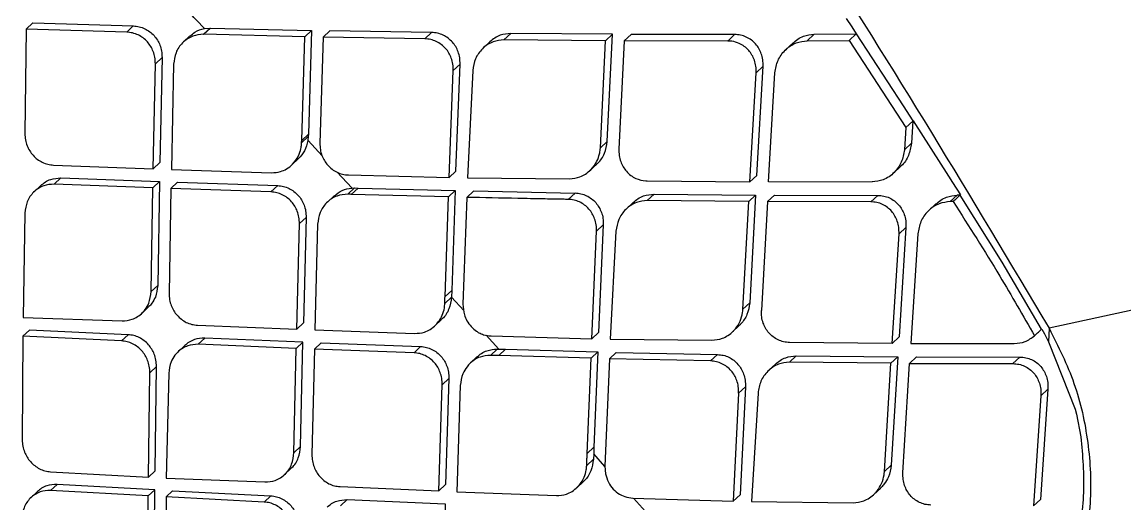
# Model space of a CAD drawing. Extents: x 0 to 84, y -21 to 126.
# Drawn here: x 72.653 to 74.482, y 63.693 to 64.492 of the extents above; entities that cross this region are included whole.
import ezdxf

# ---------------------------------------------------------------- set-up
doc = ezdxf.new("R2010")
doc.units = 0
doc.header["$MEASUREMENT"] = 0
doc.layers.add('1', color=4, linetype='Continuous')

# ---------------------------------------------------------------- blocks, each defined once
blk = doc.blocks.new('PRODIGY')
at = {"layer": '1', "color": 3, "linetype": 'Continuous', "lineweight": 25}
for p, q in [((72.66, 64.4802), (72.671, 64.4905)), ((72.671, 64.4905), (72.8375, 64.4856)), ((72.8264, 64.4752), (72.8374, 64.4856)), ((74.0197, 64.4978), (74.0288, 64.484)), ((72.66, 64.4802), (72.6576, 64.3071)), ((72.8264, 64.4752), (72.66, 64.4802)), ((72.9314, 64.469), (72.9203, 64.4587)), ((72.9536, 64.4717), (72.9646, 64.4821)), ((72.9652, 64.4821), (72.9542, 64.4717)), ((73.1217, 64.4677), (72.9542, 64.4717)), ((72.9552, 64.4813), (72.9646, 64.4821)), ((72.9652, 64.4821), (73.1328, 64.4782)), ((73.1166, 64.2958), (73.1217, 64.4677)), ((73.1217, 64.4677), (73.1328, 64.4782)), ((73.1328, 64.4782), (73.1277, 64.3062)), ((73.1522, 64.4671), (73.1468, 64.2911)), ((73.1522, 64.4671), (73.1633, 64.4776)), ((73.3208, 64.4641), (73.1522, 64.4671)), ((73.332, 64.4747), (73.1633, 64.4776)), ((73.3208, 64.4641), (73.332, 64.4747)), ((73.452, 64.4624), (73.4633, 64.473)), ((73.632, 64.4717), (73.4633, 64.473)), ((73.6206, 64.461), (73.632, 64.4717)), ((73.6232, 64.2942), (73.632, 64.4717)), ((73.6516, 64.4608), (73.663, 64.4715)), ((73.8345, 64.4713), (73.663, 64.4715)), ((73.8231, 64.4605), (73.8345, 64.4713)), ((73.955, 64.461), (73.9665, 64.4719)), ((73.9665, 64.4719), (74.0363, 64.4724)), ((74.0244, 64.4615), (74.036, 64.4724)), ((74.0288, 64.484), (74.0363, 64.4725)), ((74.0361, 64.4723), (74.114, 64.353)), ((73.4286, 64.4592), (73.4174, 64.4486)), ((73.6206, 64.461), (73.452, 64.4624)), ((73.6119, 64.2836), (73.6206, 64.461)), ((73.6516, 64.4608), (73.6426, 64.2815)), ((73.8231, 64.4605), (73.6516, 64.4608)), ((73.931, 64.4572), (73.9195, 64.4463)), ((73.955, 64.461), (74.0244, 64.4615)), ((74.0244, 64.4615), (74.1186, 64.317)), ((72.885, 64.4333), (72.874, 64.4229)), ((72.885, 64.4333), (72.8815, 64.2591)), ((72.8705, 64.2488), (72.874, 64.4229)), ((72.9043, 64.4221), (72.9005, 64.2477)), ((73.3612, 64.2343), (73.368, 64.4116)), ((73.368, 64.4116), (73.3792, 64.4221)), ((73.3724, 64.2448), (73.3793, 64.4221)), ((73.4004, 64.4116), (73.3917, 64.2336)), ((73.8702, 64.4078), (73.8817, 64.4186)), ((73.8712, 64.2379), (73.8817, 64.4186)), ((73.8598, 64.2272), (73.8702, 64.4078)), ((73.8908, 64.227), (73.9014, 64.4079)), ((74.114, 64.353), (74.1301, 64.3282)), ((74.1186, 64.317), (74.1302, 64.3279)), ((74.1302, 64.3283), (74.1277, 64.291)), ((74.1304, 64.3283), (74.189, 64.2367)), ((73.1165, 64.292), (73.1276, 64.3024)), ((73.1166, 64.2958), (73.1277, 64.3062)), ((73.1276, 64.3024), (73.127, 64.2958)), ((73.1277, 64.3062), (73.1276, 64.3024)), ((74.1186, 64.317), (74.1161, 64.2802)), ((73.1504, 64.2704), (73.1271, 64.2957)), ((73.6119, 64.2836), (73.6232, 64.2942)), ((74.1161, 64.2802), (74.1277, 64.291)), ((73.1003, 64.2553), (73.1113, 64.2657)), ((72.7052, 64.2548), (72.8705, 64.2488)), ((72.8705, 64.2488), (72.8815, 64.2591)), ((72.9006, 64.2477), (73.0665, 64.2423)), ((73.5947, 64.2459), (73.606, 64.2565)), ((74.0979, 64.2415), (74.1094, 64.2524)), ((72.7063, 64.2233), (72.7173, 64.2336)), ((72.7173, 64.2336), (72.8809, 64.2275)), ((73.1995, 64.217), (73.1757, 64.2429)), ((73.194, 64.2385), (73.3612, 64.2343)), ((73.3612, 64.2343), (73.3724, 64.2448)), ((73.3917, 64.2336), (73.5606, 64.2321)), ((73.6896, 64.2286), (73.8598, 64.2272)), ((73.8598, 64.2272), (73.8712, 64.2379)), ((74.189, 64.2367), (74.1956, 64.2263)), ((72.6841, 64.2211), (72.6731, 64.2108)), ((72.8699, 64.2172), (72.7063, 64.2233)), ((72.8669, 64.0451), (72.8699, 64.2172)), ((72.8699, 64.2172), (72.8809, 64.2275)), ((72.8809, 64.2275), (72.8778, 64.0554)), ((72.8999, 64.2161), (72.8967, 64.0422)), ((72.9109, 64.2264), (72.8999, 64.2161)), ((73.0657, 64.2105), (72.8999, 64.2161)), ((72.9109, 64.2264), (73.0768, 64.2209)), ((73.0657, 64.2105), (73.0768, 64.2209)), ((73.193, 64.2066), (73.2041, 64.217)), ((73.1989, 64.2064), (73.21, 64.2168)), ((73.1996, 64.2169), (73.2041, 64.217)), ((73.2041, 64.217), (73.21, 64.2168)), ((73.21, 64.2168), (73.3712, 64.2127)), ((73.36, 64.2021), (73.3712, 64.2126)), ((73.3712, 64.2127), (73.3654, 64.0472)), ((73.3905, 64.2014), (73.4016, 64.2119)), ((73.4017, 64.212), (73.5699, 64.2086)), ((74.0624, 64.2268), (73.8908, 64.227)), ((74.1956, 64.2263), (74.2089, 64.2054)), ((73.1703, 64.204), (73.1592, 64.1936)), ((73.36, 64.2021), (73.1989, 64.2064)), ((73.3543, 64.0368), (73.36, 64.2021)), ((73.3905, 64.2014), (73.3841, 64.0246)), ((73.5586, 64.198), (73.5699, 64.2086)), ((73.6663, 64.1929), (73.655, 64.1823)), ((73.6896, 64.1961), (73.7009, 64.2067)), ((73.858, 64.1944), (73.6896, 64.1961)), ((73.7009, 64.2067), (73.8694, 64.2052)), ((73.8483, 64.0161), (73.858, 64.1944)), ((73.858, 64.1944), (73.8694, 64.2052)), ((73.8694, 64.2052), (73.8596, 64.0268)), ((73.889, 64.1943), (73.879, 64.014)), ((73.889, 64.1943), (73.9004, 64.205)), ((74.0603, 64.1939), (73.889, 64.1943)), ((73.9004, 64.205), (74.0718, 64.2047)), ((74.0603, 64.1939), (74.0718, 64.2047)), ((74.2038, 64.2052), (74.1922, 64.1943)), ((74.2088, 64.2053), (74.2038, 64.2052)), ((74.2782, 64.0942), (74.2085, 64.2052)), ((72.6577, 64.1753), (72.6545, 64.0025)), ((74.1681, 64.1905), (74.1566, 64.1796)), ((73.1085, 63.9828), (73.1129, 64.1578)), ((73.1129, 64.1578), (73.1239, 64.1682)), ((73.1239, 64.1682), (73.1195, 63.9932)), ((73.143, 64.1568), (73.1384, 63.9817)), ((73.6055, 64.1451), (73.6168, 64.1557)), ((73.6168, 64.1557), (73.6089, 63.9775)), ((73.5977, 63.967), (73.6055, 64.1451)), ((73.6378, 64.1451), (73.6281, 63.9662)), ((74.0957, 63.9593), (74.1071, 64.1409)), ((74.1186, 64.1517), (74.1071, 63.9701)), ((74.1186, 64.1517), (74.1071, 64.1409)), ((74.1383, 64.1409), (74.1267, 63.9591)), ((74.3436, 63.9829), (74.2782, 64.0942)), ((72.8669, 64.0451), (72.8778, 64.0554)), ((73.3543, 64.0368), (73.3654, 64.0472)), ((73.3654, 64.0472), (73.3651, 64.0362)), ((73.3651, 64.036), (73.3539, 64.0255)), ((73.3855, 64.0137), (73.3652, 64.036)), ((72.8513, 64.009), (72.8623, 64.0193)), ((73.8483, 64.0161), (73.8596, 64.0268)), ((72.6545, 64.0025), (72.8187, 63.9966)), ((73.1085, 63.9828), (73.1195, 63.9932)), ((73.3376, 63.9887), (73.3487, 63.9991)), ((72.6651, 63.9815), (72.6543, 63.9713)), ((72.8287, 63.9738), (72.6651, 63.9815)), ((72.8178, 63.9635), (72.8287, 63.9738)), ((72.9438, 63.9895), (73.1085, 63.9828)), ((73.1384, 63.9816), (73.3039, 63.9757)), ((73.4436, 63.9499), (73.4225, 63.973)), ((73.5977, 63.967), (73.6089, 63.9775)), ((73.8309, 63.9783), (73.8422, 63.9889)), ((74.3439, 63.9831), (74.3482, 63.9751)), ((74.3482, 63.9751), (74.3549, 63.962)), ((74.3562, 63.9845), (74.3549, 63.962)), ((72.6543, 63.9713), (72.6532, 63.7994)), ((72.8178, 63.9635), (72.6543, 63.9713)), ((72.9226, 63.9557), (72.9117, 63.9454)), ((72.9448, 63.9578), (72.9558, 63.9681)), ((73.1077, 63.9511), (72.9448, 63.9578)), ((73.1187, 63.9614), (72.9558, 63.9681)), ((73.1187, 63.9614), (73.1077, 63.9511)), ((73.1148, 63.7885), (73.1187, 63.9614)), ((73.1376, 63.9499), (73.1487, 63.9602)), ((73.1487, 63.9602), (73.3139, 63.9542)), ((73.4309, 63.9716), (73.5977, 63.967)), ((73.6281, 63.9662), (73.7968, 63.9645)), ((74.0957, 63.9593), (73.9256, 63.9608)), ((74.1071, 63.97), (74.0957, 63.9593)), ((74.1267, 63.9591), (74.2983, 63.959)), ((74.3549, 63.962), (74.3991, 63.8505)), ((73.1038, 63.7782), (73.1077, 63.9511)), ((73.1376, 63.9499), (73.1335, 63.7751)), ((73.3029, 63.9437), (73.1376, 63.9499)), ((73.3029, 63.9437), (73.3139, 63.9542)), ((73.4071, 63.9369), (73.396, 63.9265)), ((73.4298, 63.9395), (73.4409, 63.95)), ((73.4433, 63.9391), (73.4298, 63.9395)), ((73.4409, 63.95), (73.4436, 63.9499)), ((73.4433, 63.9391), (73.4544, 63.9495)), ((73.5964, 63.9347), (73.4433, 63.9391)), ((73.4436, 63.9499), (73.4544, 63.9495)), ((73.4544, 63.9495), (73.6076, 63.9452)), ((73.5964, 63.9347), (73.6076, 63.9452)), ((73.6076, 63.9452), (73.6012, 63.7875)), ((73.6268, 63.9339), (73.638, 63.9444)), ((73.638, 63.9444), (73.8059, 63.9408)), ((73.8059, 63.9408), (73.7946, 63.9302)), ((73.9254, 63.9281), (73.9368, 63.9388)), ((73.9368, 63.9388), (74.1051, 63.9371)), ((74.0937, 63.9263), (74.1051, 63.9371)), ((74.1051, 63.9371), (74.0943, 63.7577)), ((74.1246, 63.9261), (74.1361, 63.9369)), ((74.1361, 63.9369), (74.3076, 63.9367)), ((74.296, 63.9258), (74.3076, 63.9367)), ((72.8648, 63.9108), (72.8757, 63.921)), ((72.8735, 63.748), (72.8758, 63.921)), ((73.5901, 63.777), (73.5964, 63.9347)), ((73.6268, 63.9339), (73.6194, 63.7561)), ((73.7946, 63.9302), (73.6268, 63.9339)), ((73.9021, 63.9249), (73.8907, 63.9142)), ((74.0937, 63.9263), (73.9254, 63.9281)), ((74.0829, 63.747), (74.0936, 63.9263)), ((74.1136, 63.7449), (74.1246, 63.9261)), ((74.1246, 63.9261), (74.296, 63.9258)), ((72.8626, 63.7378), (72.8648, 63.9108)), ((72.8961, 63.9098), (72.8921, 63.7362)), ((73.3496, 63.8907), (73.3606, 63.9011)), ((73.3606, 63.9011), (73.3553, 63.7252)), ((73.3442, 63.7148), (73.3496, 63.8907)), ((73.3796, 63.8896), (73.3741, 63.7135)), ((73.8524, 63.8876), (73.8411, 63.877)), ((73.8524, 63.8876), (73.8435, 63.7084)), ((74.3541, 63.8834), (74.3415, 63.7007)), ((74.3541, 63.8834), (74.3425, 63.8725)), ((73.8411, 63.877), (73.8323, 63.6978)), ((73.8733, 63.8769), (73.8627, 63.697)), ((74.3425, 63.8725), (74.33, 63.6899)), ((74.3991, 63.8505), (74.4014, 63.8418)), ((74.4014, 63.8418), (74.4088, 63.8042)), ((73.1038, 63.7782), (73.1148, 63.7885)), ((73.5901, 63.777), (73.6012, 63.7875)), ((73.6008, 63.7762), (73.6004, 63.7676)), ((73.6012, 63.7875), (73.6008, 63.7762)), ((73.6195, 63.7554), (73.6008, 63.7762)), ((73.5893, 63.7571), (73.6004, 63.7676)), ((73.6194, 63.7561), (73.6204, 63.7434)), ((74.0829, 63.747), (74.0943, 63.7577)), ((72.7003, 63.7466), (72.8626, 63.7378)), ((72.8626, 63.7378), (72.8735, 63.748)), ((72.8921, 63.7362), (73.0556, 63.7296)), ((73.0881, 63.7419), (73.0991, 63.7523)), ((72.7001, 63.7155), (72.7109, 63.7257)), ((72.8731, 63.7167), (72.7109, 63.7257)), ((72.8622, 63.7064), (72.8731, 63.7166)), ((72.8714, 63.5442), (72.8731, 63.7167)), ((73.1802, 63.722), (73.3442, 63.7148)), ((73.3442, 63.7148), (73.3553, 63.7252)), ((73.5727, 63.7201), (73.5839, 63.7305)), ((74.0653, 63.7089), (74.0767, 63.7196)), ((72.6784, 63.7138), (72.6676, 63.7036)), ((72.8622, 63.7064), (72.7001, 63.7155)), ((72.8606, 63.534), (72.8622, 63.7064)), ((72.8917, 63.7048), (72.8899, 63.5322)), ((72.8917, 63.7048), (72.9026, 63.7151)), ((73.0545, 63.6964), (72.8917, 63.7048)), ((72.9026, 63.7151), (73.0654, 63.7067)), ((73.0545, 63.6964), (73.0654, 63.7067)), ((73.181, 63.6902), (73.192, 63.7005)), ((73.192, 63.7005), (73.3543, 63.6932)), ((73.3741, 63.7135), (73.539, 63.7071)), ((73.6557, 63.7042), (73.6658, 63.7027)), ((73.6658, 63.7027), (73.8323, 63.6978)), ((73.6868, 63.6806), (73.6669, 63.7027)), ((73.8323, 63.6978), (73.8435, 63.7084)), ((74.33, 63.6899), (74.3415, 63.7007)), ((73.3543, 63.6932), (73.3495, 63.5195)), ((73.8627, 63.697), (74.0311, 63.6951))]:
    blk.add_line(p, q, dxfattribs=at)
at = {"layer": '1', "color": 3, "linetype": 'Continuous', "lineweight": 25, "flags": 128}
blk.add_lwpolyline([(75.1312, 64.1525), (74.8677, 64.0953), (74.6972, 64.0584), (74.5267, 64.0214), (74.3562, 63.9844)], dxfattribs=at)
at = {"layer": '1', "color": 3, "linetype": 'Continuous', "lineweight": 25}
for points, knots in [([(70.6691, 70.2483), (70.8993, 70.1011), (71.359, 69.8072), (72.0199, 69.3243), (72.6581, 68.8124), (73.2712, 68.2696), (73.8256, 67.7305), (74.3252, 67.2022), (74.774, 66.6892), (75.2026, 66.1582), (75.6093, 65.6095), (75.9958, 65.0456), (76.233, 64.6567), (76.3516, 64.4622)], [0, 0, 0, 0, 0.100069, 0.199913, 0.299747, 0.399786, 0.499827, 0.583023, 0.66622, 0.749552, 0.833045, 0.916507, 1, 1, 1, 1]), ([(70.4546, 69.6267), (70.673, 69.4992), (71.1099, 69.2441), (71.7402, 68.8209), (72.346, 68.3663), (72.9225, 67.879), (73.4684, 67.3609), (73.9808, 66.809), (74.4608, 66.2256), (74.9073, 65.6136), (75.3232, 64.9787), (75.5713, 64.5382), (75.6953, 64.3179)], [0, 0, 0, 0, 0.100262, 0.200594, 0.300842, 0.400493, 0.499762, 0.599107, 0.699009, 0.799378, 0.89967, 1, 1, 1, 1]), ([(70.3254, 69.0395), (70.5257, 68.9216), (70.926, 68.6858), (71.5018, 68.2923), (72.0561, 67.8715), (72.5848, 67.4219), (73.0839, 66.943), (73.5534, 66.4358), (73.9936, 65.9006), (74.404, 65.3398), (74.7875, 64.7582), (75.0166, 64.3544), (75.1312, 64.1525)], [0, 0, 0, 0, 0.100345, 0.20059, 0.300906, 0.400755, 0.500092, 0.599382, 0.699069, 0.799349, 0.899659, 1, 1, 1, 1]), ([(70.3344, 69.0546), (70.3484, 69.0464), (70.3851, 69.0249), (70.4521, 68.9858), (70.5298, 68.9404), (70.6059, 68.8956), (70.6706, 68.8568), (70.7316, 68.8193), (70.793, 68.7811), (70.904, 68.7112), (71.061, 68.6097), (71.3141, 68.4398), (71.6146, 68.2265), (71.9788, 67.9492), (72.3523, 67.6433), (72.7306, 67.3054), (73.1245, 66.9214), (73.5316, 66.4833), (73.9458, 65.9864), (74.2917, 65.5243), (74.5775, 65.1076), (74.7495, 64.8386), (74.8581, 64.6611), (74.9081, 64.578), (74.9577, 64.4942), (75.0052, 64.4126), (75.0534, 64.3285), (75.0996, 64.2455), (75.1317, 64.1878), (75.1465, 64.1612)], [0, 0, 0, 0, 0.007015, 0.018363, 0.033423, 0.04585, 0.056436, 0.065972, 0.076735, 0.087613, 0.12255, 0.157338, 0.219069, 0.281467, 0.354683, 0.42722, 0.500115, 0.591822, 0.685047, 0.779146, 0.840884, 0.903128, 0.916964, 0.930721, 0.945004, 0.958992, 0.971501, 0.986828, 1, 1, 1, 1]), ([(70.1554, 68.2584), (70.37, 68.1251), (70.7992, 67.8586), (71.4099, 67.4087), (71.9927, 66.9239), (72.5421, 66.4011), (73.0549, 65.8428), (73.5291, 65.252), (73.9678, 64.6342), (74.2267, 64.201), (74.3562, 63.9844)], [0, 0, 0, 0, 0.125001, 0.250001, 0.375003, 0.499997, 0.624991, 0.749994, 0.874996, 1, 1, 1, 1]), ([(65.9062, 66.8263), (66.0398, 66.6902), (66.3114, 66.4135), (66.7112, 66.0071), (67.0952, 65.617), (67.4487, 65.2582), (67.7716, 64.9305), (68.0462, 64.6519), (68.2761, 64.4186), (68.4654, 64.2264), (68.6359, 64.0533), (68.7883, 63.8985), (68.9326, 63.7518), (69.0977, 63.5839), (69.2992, 63.3791), (69.5434, 63.1306), (69.8182, 62.8509), (70.1236, 62.5399), (70.4595, 62.1977), (70.8181, 61.8321), (71.1983, 61.4444), (71.5992, 61.0358), (72.0275, 60.5996), (72.4687, 60.1506), (72.7675, 59.8472), (72.9142, 59.6983)], [0, 0, 0, 0, 0.057228, 0.116342, 0.171086, 0.221472, 0.267495, 0.309155, 0.33883, 0.365816, 0.390114, 0.411724, 0.431001, 0.451886, 0.482371, 0.517227, 0.556456, 0.600057, 0.648032, 0.700383, 0.753757, 0.811031, 0.872192, 0.937257, 1, 1, 1, 1]), ([(72.9552, 64.4813), (72.9437, 64.4936), (72.9208, 64.5182), (72.8979, 64.5428), (72.8864, 64.5551)], [0, 0, 0, 0, 0.500055, 1, 1, 1, 1]), ([(72.8375, 64.4856), (72.8407, 64.4853), (72.8472, 64.4847), (72.8565, 64.4813), (72.8648, 64.4763), (72.8742, 64.4677), (72.881, 64.4565), (72.8847, 64.4438), (72.8849, 64.4369), (72.885, 64.4333)], [0, 0, 0, 0, 0.128641, 0.254749, 0.378736, 0.501104, 0.735965, 0.864334, 1, 1, 1, 1]), ([(72.874, 64.4229), (72.8739, 64.4265), (72.8736, 64.4334), (72.8699, 64.4461), (72.8632, 64.4573), (72.8538, 64.4659), (72.8454, 64.4709), (72.8362, 64.4743), (72.8297, 64.4749), (72.8264, 64.4752)], [0, 0, 0, 0, 0.135634, 0.263998, 0.498934, 0.621037, 0.745129, 0.871312, 1, 1, 1, 1]), ([(72.9536, 64.4717), (72.9476, 64.4712), (72.9382, 64.4703), (72.9268, 64.4642), (72.9165, 64.4558), (72.9069, 64.4418), (72.9051, 64.4286), (72.9043, 64.4221)], [0, 0, 0, 0, 0.23134, 0.361688, 0.50164, 0.751147, 1, 1, 1, 1]), ([(72.9318, 64.4685), (72.9342, 64.4709), (72.9407, 64.4774), (72.9496, 64.4798), (72.9552, 64.4813)], [0, 0, 0, 0, 0.373968, 1, 1, 1, 1]), ([(72.9536, 64.4717), (72.9537, 64.4717), (72.9539, 64.4717), (72.9541, 64.4717), (72.9542, 64.4717)], [0, 0, 0, 0, 0.559167, 1, 1, 1, 1]), ([(73.3793, 64.4221), (73.3792, 64.4257), (73.3791, 64.4327), (73.3756, 64.4456), (73.3689, 64.457), (73.3595, 64.4656), (73.3512, 64.4706), (73.3418, 64.4739), (73.3353, 64.4744), (73.332, 64.4747)], [0, 0, 0, 0, 0.136579, 0.265402, 0.500163, 0.621964, 0.745454, 0.871267, 1, 1, 1, 1]), ([(73.4633, 64.473), (73.4574, 64.4724), (73.448, 64.4715), (73.4365, 64.4658), (73.4313, 64.4613), (73.4287, 64.4591)], [0, 0, 0, 0, 0.460137, 0.734199, 1, 1, 1, 1]), ([(73.8817, 64.4186), (73.8817, 64.4223), (73.8817, 64.4294), (73.8784, 64.4424), (73.8718, 64.4539), (73.8624, 64.4625), (73.854, 64.4675), (73.8445, 64.4707), (73.8379, 64.4711), (73.8345, 64.4713)], [0, 0, 0, 0, 0.137105, 0.2662, 0.501056, 0.622192, 0.745148, 0.870813, 1, 1, 1, 1]), ([(73.9311, 64.4571), (73.9337, 64.4594), (73.9391, 64.464), (73.9509, 64.47), (73.9606, 64.4712), (73.9665, 64.4719)], [0, 0, 0, 0, 0.26589, 0.543162, 1, 1, 1, 1]), ([(73.368, 64.4116), (73.368, 64.4152), (73.3678, 64.4222), (73.3643, 64.435), (73.3577, 64.4464), (73.3483, 64.455), (73.3399, 64.46), (73.3306, 64.4634), (73.3241, 64.4639), (73.3208, 64.4641)], [0, 0, 0, 0, 0.136666, 0.265616, 0.500678, 0.622086, 0.745538, 0.871289, 1, 1, 1, 1]), ([(73.452, 64.4624), (73.4459, 64.4618), (73.4363, 64.4609), (73.4246, 64.4547), (73.4138, 64.4461), (73.4036, 64.4318), (73.4014, 64.4183), (73.4004, 64.4116)], [0, 0, 0, 0, 0.229644, 0.359678, 0.49972, 0.750337, 1, 1, 1, 1]), ([(73.8702, 64.4078), (73.8702, 64.4115), (73.8702, 64.4186), (73.8669, 64.4316), (73.8603, 64.4432), (73.8508, 64.4519), (73.8413, 64.4573), (73.8319, 64.4604), (73.8253, 64.4605), (73.8231, 64.4606)], [0, 0, 0, 0, 0.137177, 0.266387, 0.501696, 0.625829, 0.750395, 0.914057, 1, 1, 1, 1]), ([(73.9014, 64.4079), (73.9026, 64.4149), (73.905, 64.4288), (73.9178, 64.4464), (73.9351, 64.4586), (73.9488, 64.4603), (73.955, 64.461)], [0, 0, 0, 0, 0.251049, 0.501717, 0.772399, 1, 1, 1, 1]), ([(72.6576, 64.3071), (72.6578, 64.3036), (72.6581, 64.2968), (72.6619, 64.2842), (72.6687, 64.2729), (72.6781, 64.2643), (72.6864, 64.2592), (72.6956, 64.2558), (72.702, 64.2551), (72.7052, 64.2548)], [0, 0, 0, 0, 0.134855, 0.262923, 0.498468, 0.622353, 0.746984, 0.872747, 1, 1, 1, 1]), ([(73.0665, 64.2423), (73.0716, 64.2426), (73.0803, 64.2431), (73.0922, 64.2486), (73.103, 64.2569), (73.1111, 64.2686), (73.1152, 64.2803), (73.1162, 64.2875), (73.1165, 64.2909), (73.1165, 64.2917), (73.1165, 64.2919), (73.1165, 64.292), (73.1165, 64.292), (73.1165, 64.292)], [0, 0, 0, 0, 0.195526, 0.334532, 0.501049, 0.718258, 0.874018, 0.967983, 0.991755, 0.997814, 0.999388, 0.999942, 1, 1, 1, 1]), ([(73.127, 64.2957), (73.1255, 64.2897), (73.1227, 64.2782), (73.1149, 64.2698), (73.1111, 64.2658)], [0, 0, 0, 0, 0.523468, 1, 1, 1, 1]), ([(73.1165, 64.292), (73.1165, 64.2927), (73.1166, 64.294), (73.1166, 64.2952), (73.1166, 64.2958)], [0, 0, 0, 0, 0.5602443, 1, 1, 1, 1]), ([(73.1468, 64.2911), (73.1469, 64.2876), (73.1471, 64.2807), (73.1507, 64.2679), (73.1574, 64.2565), (73.1668, 64.2478), (73.1751, 64.2428), (73.1843, 64.2394), (73.1907, 64.2388), (73.194, 64.2385)], [0, 0, 0, 0, 0.135667, 0.264205, 0.499863, 0.623417, 0.747658, 0.873016, 1, 1, 1, 1]), ([(73.5606, 64.2321), (73.5666, 64.2328), (73.576, 64.2337), (73.5877, 64.24), (73.5979, 64.2482), (73.606, 64.2596), (73.6103, 64.2716), (73.6115, 64.279), (73.6119, 64.2824), (73.6119, 64.2833), (73.6119, 64.2835), (73.6119, 64.2836), (73.6119, 64.2836)], [0, 0, 0, 0, 0.223621, 0.354744, 0.498691, 0.715833, 0.87194, 0.966721, 0.99107, 0.997457, 0.999736, 1, 1, 1, 1]), ([(73.6059, 64.2567), (73.6064, 64.2571), (73.6121, 64.2616), (73.6199, 64.2741), (73.6221, 64.2875), (73.6232, 64.2942)], [0, 0, 0, 0, 0.047395, 0.523359, 1, 1, 1, 1]), ([(74.1277, 64.291), (74.1265, 64.2842), (74.1239, 64.2704), (74.1157, 64.2576), (74.1098, 64.2529), (74.1093, 64.2525)], [0, 0, 0, 0, 0.4725946, 0.9583012, 1, 1, 1, 1]), ([(73.6426, 64.2815), (73.6427, 64.2779), (73.6427, 64.2709), (73.6461, 64.2579), (73.6527, 64.2464), (73.6622, 64.2376), (73.6727, 64.2313), (73.6823, 64.229), (73.6886, 64.2285), (73.6895, 64.2286), (73.6896, 64.2286)], [0, 0, 0, 0, 0.136401, 0.265271, 0.500901, 0.626347, 0.750787, 0.967941, 0.996384, 1, 1, 1, 1]), ([(74.1161, 64.2802), (74.1149, 64.2732), (74.1124, 64.2592), (74.0996, 64.2416), (74.0823, 64.2292), (74.0687, 64.2276), (74.0624, 64.2269)], [0, 0, 0, 0, 0.251429, 0.502158, 0.770295, 1, 1, 1, 1]), ([(72.6841, 64.221), (72.6865, 64.2231), (72.6914, 64.2273), (72.7025, 64.2326), (72.7115, 64.2332), (72.7173, 64.2336)], [0, 0, 0, 0, 0.260456, 0.533284, 1, 1, 1, 1]), ([(72.7063, 64.2233), (72.7004, 64.2229), (72.6911, 64.2222), (72.6799, 64.2165), (72.6697, 64.2084), (72.6602, 64.1948), (72.6585, 64.1818), (72.6577, 64.1753)], [0, 0, 0, 0, 0.233268, 0.363062, 0.501455, 0.750838, 1, 1, 1, 1]), ([(73.1129, 64.1578), (73.1128, 64.1614), (73.1125, 64.1683), (73.1089, 64.1811), (73.1022, 64.1924), (73.0929, 64.201), (73.0846, 64.2061), (73.0754, 64.2096), (73.069, 64.2102), (73.0657, 64.2105)], [0, 0, 0, 0, 0.13652, 0.265182, 0.498978, 0.621588, 0.74591, 0.871888, 1, 1, 1, 1]), ([(73.0768, 64.2209), (73.08, 64.2206), (73.0865, 64.22), (73.0957, 64.2165), (73.104, 64.2114), (73.1133, 64.2028), (73.12, 64.1915), (73.1236, 64.1787), (73.1238, 64.1718), (73.1239, 64.1682)], [0, 0, 0, 0, 0.128124, 0.254081, 0.378296, 0.501483, 0.735029, 0.863598, 1, 1, 1, 1]), ([(73.1707, 64.2034), (73.1748, 64.2071), (73.1831, 64.2144), (73.1941, 64.2161), (73.1996, 64.2169)], [0, 0, 0, 0, 0.500743, 1, 1, 1, 1]), ([(73.193, 64.2066), (73.1869, 64.2061), (73.1775, 64.2053), (73.1659, 64.1993), (73.1555, 64.1908), (73.1457, 64.1767), (73.1439, 64.1635), (73.143, 64.1568)], [0, 0, 0, 0, 0.232845, 0.362827, 0.501696, 0.751086, 1, 1, 1, 1]), ([(73.1989, 64.2064), (73.1978, 64.2065), (73.1959, 64.2065), (73.1939, 64.2066), (73.193, 64.2066)], [0, 0, 0, 0, 0.560048, 1, 1, 1, 1]), ([(73.5586, 64.198), (73.5571, 64.1981), (73.5527, 64.1981), (73.5387, 64.1984), (73.5124, 64.1989), (73.4607, 64.1999), (73.4186, 64.2008), (73.3905, 64.2014)], [0, 0, 0, 0, 0.027621, 0.078227, 0.248434, 0.497804, 1, 1, 1, 1]), ([(73.6055, 64.1451), (73.6055, 64.1488), (73.6054, 64.1558), (73.602, 64.1687), (73.5953, 64.1802), (73.5859, 64.189), (73.5775, 64.194), (73.5683, 64.1973), (73.5618, 64.1978), (73.5586, 64.1981)], [0, 0, 0, 0, 0.13733, 0.266532, 0.500819, 0.625245, 0.749738, 0.87442, 1, 1, 1, 1]), ([(73.5699, 64.2087), (73.5732, 64.2084), (73.5797, 64.2079), (73.589, 64.2045), (73.5973, 64.1995), (73.6066, 64.1908), (73.6132, 64.1794), (73.6167, 64.1664), (73.6167, 64.1594), (73.6168, 64.1557)], [0, 0, 0, 0, 0.128109, 0.253521, 0.376914, 0.498933, 0.733431, 0.862686, 1, 1, 1, 1]), ([(73.6896, 64.1961), (73.6835, 64.1955), (73.6739, 64.1945), (73.6621, 64.1883), (73.6514, 64.1797), (73.6411, 64.1653), (73.6389, 64.1518), (73.6378, 64.1451)], [0, 0, 0, 0, 0.23037, 0.360102, 0.499488, 0.750096, 1, 1, 1, 1]), ([(73.6664, 64.1928), (73.6689, 64.195), (73.6741, 64.1995), (73.6856, 64.2052), (73.695, 64.2061), (73.7009, 64.2067)], [0, 0, 0, 0, 0.263786, 0.537699, 1, 1, 1, 1]), ([(74.1071, 64.1409), (74.1071, 64.1445), (74.1072, 64.1517), (74.1039, 64.1647), (74.0974, 64.1763), (74.0881, 64.185), (74.0797, 64.19), (74.0703, 64.1933), (74.0636, 64.1937), (74.0603, 64.1939)], [0, 0, 0, 0, 0.137778, 0.267228, 0.501957, 0.622874, 0.745756, 0.871187, 1, 1, 1, 1]), ([(74.0718, 64.2047), (74.0751, 64.2045), (74.0818, 64.2041), (74.0912, 64.2008), (74.0996, 64.1959), (74.109, 64.1872), (74.1155, 64.1756), (74.1187, 64.1625), (74.1186, 64.1554), (74.1186, 64.1517)], [0, 0, 0, 0, 0.1288, 0.254115, 0.376834, 0.498, 0.732906, 0.862318, 1, 1, 1, 1]), ([(74.1922, 64.1943), (74.1859, 64.1936), (74.1722, 64.1919), (74.1548, 64.1796), (74.142, 64.1618), (74.1395, 64.1479), (74.1383, 64.1409)], [0, 0, 0, 0, 0.227854, 0.497935, 0.749617, 1, 1, 1, 1]), ([(74.1683, 64.1903), (74.1709, 64.1926), (74.1762, 64.1973), (74.1881, 64.2034), (74.1978, 64.2045), (74.2038, 64.2052)], [0, 0, 0, 0, 0.264323, 0.541408, 1, 1, 1, 1]), ([(74.1969, 64.1943), (74.196, 64.1943), (74.1944, 64.1943), (74.1929, 64.1943), (74.1922, 64.1943)], [0, 0, 0, 0, 0.560202, 1, 1, 1, 1]), ([(74.2085, 64.2053), (74.2063, 64.2032), (74.2025, 64.1996), (74.1986, 64.1959), (74.1969, 64.1943)], [0, 0, 0, 0, 0.55999, 1, 1, 1, 1]), ([(74.1969, 64.1943), (74.223, 64.1535), (74.2696, 64.0803), (74.3129, 64.0051), (74.332, 63.972)], [0, 0, 0, 0, 0.5590008, 1, 1, 1, 1]), ([(72.8778, 64.0554), (72.8771, 64.0488), (72.8758, 64.038), (72.8691, 64.027), (72.8648, 64.0215), (72.8626, 64.0197), (72.8622, 64.0194)], [0, 0, 0, 0, 0.479736, 0.780787, 0.959806, 1, 1, 1, 1]), ([(72.8187, 63.9966), (72.8245, 63.997), (72.8336, 63.9977), (72.8449, 64.0035), (72.8519, 64.0092), (72.8583, 64.0167), (72.8648, 64.0278), (72.8661, 64.0386), (72.8669, 64.0451)], [0, 0, 0, 0, 0.228671, 0.359386, 0.500901, 0.58801, 0.750941, 1, 1, 1, 1]), ([(72.8967, 64.0422), (72.8969, 64.0387), (72.8971, 64.0318), (72.9008, 64.0191), (72.9076, 64.0078), (72.9169, 63.9991), (72.9252, 63.9939), (72.9343, 63.9905), (72.9406, 63.9898), (72.9438, 63.9895)], [0, 0, 0, 0, 0.135847, 0.264242, 0.498373, 0.623055, 0.747945, 0.873468, 1, 1, 1, 1]), ([(73.3651, 64.036), (73.364, 64.0294), (73.362, 64.0161), (73.3545, 64.0039), (73.349, 63.9996), (73.3485, 63.9992)], [0, 0, 0, 0, 0.478735, 0.956815, 1, 1, 1, 1]), ([(73.3539, 64.0255), (73.354, 64.0276), (73.3541, 64.0314), (73.3543, 64.0351), (73.3543, 64.0368)], [0, 0, 0, 0, 0.559918, 1, 1, 1, 1]), ([(73.3039, 63.9757), (73.3094, 63.9761), (73.3185, 63.9767), (73.3302, 63.9825), (73.3367, 63.9876), (73.3409, 63.9921), (73.3451, 63.9971), (73.35, 64.0057), (73.3533, 64.0164), (73.3538, 64.023), (73.3539, 64.0255)], [0, 0, 0, 0, 0.213317, 0.34777, 0.500731, 0.531602, 0.583598, 0.750393, 0.906496, 1, 1, 1, 1]), ([(73.3841, 64.0246), (73.3844, 64.0186), (73.3848, 64.0089), (73.3891, 64.0002), (73.3907, 63.9969)], [0, 0, 0, 0, 0.623217, 1, 1, 1, 1]), ([(73.7968, 63.9645), (73.8027, 63.9651), (73.8122, 63.9661), (73.824, 63.9723), (73.8296, 63.977), (73.8324, 63.9797), (73.8325, 63.9798), (73.8328, 63.9801), (73.834, 63.9814), (73.8383, 63.9863), (73.8441, 63.9959), (73.8474, 64.0072), (73.8483, 64.014), (73.8483, 64.0159), (73.8483, 64.0161)], [0, 0, 0, 0, 0.224311, 0.35511, 0.498284, 0.498823, 0.499839, 0.503241, 0.515763, 0.563452, 0.748859, 0.929378, 0.992652, 1, 1, 1, 1]), ([(73.8597, 64.0268), (73.8586, 64.02), (73.8566, 64.0071), (73.8486, 63.9958), (73.8437, 63.9903), (73.8426, 63.9895), (73.8421, 63.9891)], [0, 0, 0, 0, 0.473874, 0.903859, 0.953153, 1, 1, 1, 1]), ([(73.9256, 63.9608), (73.9223, 63.9611), (73.9158, 63.9615), (73.9065, 63.9649), (73.8981, 63.97), (73.8888, 63.9787), (73.8823, 63.9903), (73.879, 64.0033), (73.879, 64.0104), (73.879, 64.014)], [0, 0, 0, 0, 0.127047, 0.252086, 0.375849, 0.499097, 0.733896, 0.862964, 1, 1, 1, 1]), ([(73.3907, 63.9969), (73.3928, 63.9935), (73.3971, 63.9867), (73.4035, 63.9818), (73.4066, 63.9794)], [0, 0, 0, 0, 0.50162, 1, 1, 1, 1]), ([(72.8758, 63.921), (72.8756, 63.9246), (72.8753, 63.9315), (72.8716, 63.9442), (72.8648, 63.9554), (72.8556, 63.9641), (72.8473, 63.9692), (72.8382, 63.9728), (72.8319, 63.9734), (72.8287, 63.9738)], [0, 0, 0, 0, 0.137207, 0.266057, 0.49849, 0.622484, 0.747041, 0.872747, 1, 1, 1, 1]), ([(73.4066, 63.9794), (73.4079, 63.9786), (73.4115, 63.9762), (73.4197, 63.9729), (73.4267, 63.9721), (73.4309, 63.9716)], [0, 0, 0, 0, 0.176148, 0.500672, 1, 1, 1, 1]), ([(74.332, 63.972), (74.3342, 63.974), (74.338, 63.9777), (74.3419, 63.9813), (74.3436, 63.9829)], [0, 0, 0, 0, 0.560008, 1, 1, 1, 1]), ([(74.3562, 63.9844), (74.3712, 63.9544), (74.4012, 63.8943), (74.4227, 63.7953), (74.4278, 63.6943), (74.4155, 63.6286), (74.4094, 63.5958)], [0, 0, 0, 0, 0.249972, 0.499974, 0.74998, 1, 1, 1, 1]), ([(72.8648, 63.9108), (72.8647, 63.9143), (72.8644, 63.9213), (72.8606, 63.9339), (72.8539, 63.9452), (72.8446, 63.9538), (72.8364, 63.959), (72.8273, 63.9625), (72.8209, 63.9632), (72.8178, 63.9635)], [0, 0, 0, 0, 0.137302, 0.266341, 0.499176, 0.622481, 0.747099, 0.8728, 1, 1, 1, 1]), ([(72.9448, 63.9578), (72.939, 63.9574), (72.9299, 63.9568), (72.9186, 63.9512), (72.9115, 63.9456), (72.905, 63.9382), (72.8984, 63.9271), (72.897, 63.9163), (72.8961, 63.9098)], [0, 0, 0, 0, 0.227597, 0.358615, 0.500966, 0.585524, 0.750994, 1, 1, 1, 1]), ([(72.9558, 63.9681), (72.95, 63.9677), (72.9409, 63.9671), (72.9299, 63.9618), (72.925, 63.9576), (72.9227, 63.9556)], [0, 0, 0, 0, 0.472295, 0.744188, 1, 1, 1, 1]), ([(74.2983, 63.959), (74.3044, 63.9596), (74.3168, 63.9609), (74.3269, 63.9683), (74.332, 63.972)], [0, 0, 0, 0, 0.495284, 1, 1, 1, 1]), ([(73.3496, 63.8907), (73.3495, 63.8943), (73.3493, 63.9013), (73.3458, 63.9141), (73.3392, 63.9254), (73.33, 63.9342), (73.3217, 63.9393), (73.3125, 63.9428), (73.3061, 63.9434), (73.3029, 63.9438)], [0, 0, 0, 0, 0.137432, 0.26644, 0.499159, 0.622204, 0.746705, 0.872461, 1, 1, 1, 1]), ([(73.3139, 63.9542), (73.3172, 63.9539), (73.3236, 63.9532), (73.3327, 63.9498), (73.341, 63.9446), (73.3503, 63.9359), (73.3569, 63.9245), (73.3604, 63.9117), (73.3606, 63.9047), (73.3607, 63.9011)], [0, 0, 0, 0, 0.127398, 0.253013, 0.377308, 0.500933, 0.733552, 0.862539, 1, 1, 1, 1]), ([(73.4298, 63.9395), (73.4239, 63.939), (73.4145, 63.9383), (73.4029, 63.9323), (73.3968, 63.9274), (73.3929, 63.9233), (73.3887, 63.9183), (73.3821, 63.9076), (73.3806, 63.8963), (73.3796, 63.8896)], [0, 0, 0, 0, 0.226597, 0.357937, 0.501216, 0.527552, 0.578042, 0.751196, 1, 1, 1, 1]), ([(73.4072, 63.9368), (73.4096, 63.9389), (73.4146, 63.9432), (73.4259, 63.9487), (73.4351, 63.9495), (73.4409, 63.95)], [0, 0, 0, 0, 0.260125, 0.533341, 1, 1, 1, 1]), ([(73.8059, 63.9408), (73.8092, 63.9406), (73.8157, 63.9401), (73.8249, 63.9367), (73.8332, 63.9316), (73.8425, 63.9228), (73.849, 63.9113), (73.8523, 63.8983), (73.8524, 63.8912), (73.8524, 63.8876)], [0, 0, 0, 0, 0.127656, 0.252817, 0.376153, 0.498565, 0.73248, 0.861992, 1, 1, 1, 1]), ([(73.9021, 63.9248), (73.9047, 63.927), (73.9098, 63.9314), (73.9214, 63.9372), (73.9308, 63.9382), (73.9368, 63.9388)], [0, 0, 0, 0, 0.261568, 0.535275, 1, 1, 1, 1]), ([(74.3076, 63.9367), (74.3109, 63.9365), (74.3176, 63.9361), (74.327, 63.9328), (74.3354, 63.9278), (74.3447, 63.919), (74.3511, 63.9074), (74.3543, 63.8943), (74.3542, 63.8871), (74.3541, 63.8834)], [0, 0, 0, 0, 0.128679, 0.253986, 0.376757, 0.498229, 0.732474, 0.861956, 1, 1, 1, 1]), ([(73.8411, 63.877), (73.8411, 63.8806), (73.841, 63.8877), (73.8377, 63.9007), (73.8312, 63.9122), (73.822, 63.9209), (73.8136, 63.926), (73.8044, 63.9294), (73.7979, 63.9299), (73.7946, 63.9302)], [0, 0, 0, 0, 0.138101, 0.267626, 0.501322, 0.623372, 0.746938, 0.872269, 1, 1, 1, 1]), ([(73.9254, 63.9281), (73.9193, 63.9275), (73.906, 63.9261), (73.8891, 63.9143), (73.8768, 63.8972), (73.8745, 63.8836), (73.8733, 63.8769)], [0, 0, 0, 0, 0.231198, 0.498595, 0.749514, 1, 1, 1, 1]), ([(74.296, 63.9258), (74.2993, 63.9256), (74.306, 63.9252), (74.3154, 63.9219), (74.3238, 63.9169), (74.3331, 63.9081), (74.3395, 63.8965), (74.3427, 63.8834), (74.3426, 63.8762), (74.3425, 63.8725)], [0, 0, 0, 0, 0.128481, 0.253701, 0.376568, 0.497609, 0.731885, 0.8616, 1, 1, 1, 1]), ([(72.6532, 63.7994), (72.6534, 63.7959), (72.6538, 63.789), (72.6576, 63.7764), (72.6644, 63.7652), (72.6737, 63.7564), (72.6819, 63.7513), (72.6909, 63.7477), (72.6971, 63.747), (72.7003, 63.7466)], [0, 0, 0, 0, 0.136556, 0.265258, 0.498642, 0.62411, 0.749297, 0.874502, 1, 1, 1, 1]), ([(74.4088, 63.8042), (74.4114, 63.7734), (74.4166, 63.7115), (74.4069, 63.6505), (74.402, 63.6198)], [0, 0, 0, 0, 0.4981551, 1, 1, 1, 1]), ([(73.0556, 63.7296), (73.0614, 63.73), (73.0706, 63.7307), (73.0818, 63.7365), (73.0919, 63.7447), (73.1013, 63.7586), (73.103, 63.7717), (73.1038, 63.7782)], [0, 0, 0, 0, 0.230509, 0.36092, 0.501359, 0.750568, 1, 1, 1, 1]), ([(73.099, 63.7524), (73.0995, 63.7528), (73.1049, 63.7571), (73.1122, 63.7691), (73.1139, 63.782), (73.1148, 63.7885)], [0, 0, 0, 0, 0.049468, 0.524658, 1, 1, 1, 1]), ([(73.1335, 63.7751), (73.1337, 63.7716), (73.1339, 63.7646), (73.1375, 63.7519), (73.1442, 63.7405), (73.1534, 63.7318), (73.1617, 63.7265), (73.1707, 63.723), (73.177, 63.7223), (73.1802, 63.722)], [0, 0, 0, 0, 0.136869, 0.26563, 0.498446, 0.623843, 0.74897, 0.874227, 1, 1, 1, 1]), ([(73.5893, 63.7571), (73.5894, 63.7608), (73.5897, 63.7675), (73.5899, 63.7741), (73.5901, 63.777)], [0, 0, 0, 0, 0.559947, 1, 1, 1, 1]), ([(73.539, 63.7071), (73.5446, 63.7075), (73.5538, 63.7081), (73.5655, 63.714), (73.5764, 63.7226), (73.5846, 63.7351), (73.5886, 63.7479), (73.5891, 63.7546), (73.5893, 63.7571)], [0, 0, 0, 0, 0.215404, 0.349489, 0.501153, 0.750151, 0.907506, 1, 1, 1, 1]), ([(73.6004, 63.7676), (73.5994, 63.761), (73.5974, 63.7477), (73.5898, 63.7354), (73.5842, 63.731), (73.5838, 63.7307)], [0, 0, 0, 0, 0.475993, 0.956361, 1, 1, 1, 1]), ([(74.0943, 63.7577), (74.0932, 63.7509), (74.0914, 63.7396), (74.0841, 63.728), (74.0794, 63.7221), (74.0771, 63.7202), (74.0765, 63.7198)], [0, 0, 0, 0, 0.471266, 0.787357, 0.95069, 1, 1, 1, 1]), ([(73.6204, 63.7434), (73.6217, 63.7386), (73.6244, 63.7292), (73.6328, 63.7175), (73.6434, 63.7086), (73.6516, 63.7057), (73.6557, 63.7042)], [0, 0, 0, 0, 0.265262, 0.519144, 0.76342, 1, 1, 1, 1]), ([(74.0311, 63.6951), (74.0371, 63.6957), (74.0466, 63.6967), (74.0584, 63.7031), (74.0647, 63.7081), (74.0687, 63.7125), (74.0731, 63.7176), (74.0787, 63.7271), (74.082, 63.738), (74.0829, 63.7449), (74.0829, 63.7468), (74.0829, 63.747)], [0, 0, 0, 0, 0.224867, 0.35541, 0.497968, 0.525523, 0.576505, 0.748466, 0.929616, 0.992811, 1, 1, 1, 1]), ([(74.1599, 63.6914), (74.1566, 63.6916), (74.1501, 63.6921), (74.1408, 63.6955), (74.1324, 63.7006), (74.1232, 63.7094), (74.1168, 63.7211), (74.1135, 63.7341), (74.1136, 63.7412), (74.1136, 63.7449)], [0, 0, 0, 0, 0.126658, 0.251455, 0.375243, 0.498774, 0.732971, 0.862323, 1, 1, 1, 1]), ([(72.7109, 63.7257), (72.7052, 63.7253), (72.6961, 63.7248), (72.6854, 63.7197), (72.6807, 63.7156), (72.6785, 63.7137)], [0, 0, 0, 0, 0.479193, 0.751221, 1, 1, 1, 1]), ([(72.7001, 63.7155), (72.6943, 63.7152), (72.6853, 63.7147), (72.6741, 63.7091), (72.6642, 63.7012), (72.6549, 63.6876), (72.6534, 63.6746), (72.6527, 63.6682)], [0, 0, 0, 0, 0.230023, 0.360615, 0.50137, 0.750535, 1, 1, 1, 1]), ([(73.0654, 63.7067), (73.0686, 63.7063), (73.0749, 63.7056), (73.0839, 63.7021), (73.0921, 63.6969), (73.1013, 63.6882), (73.108, 63.6769), (73.1116, 63.6641), (73.1119, 63.6571), (73.1121, 63.6535)], [0, 0, 0, 0, 0.126283, 0.251526, 0.376132, 0.500559, 0.731919, 0.861408, 1, 1, 1, 1]), ([(73.159, 63.688), (73.1613, 63.6901), (73.1661, 63.6942), (73.1771, 63.6995), (73.1862, 63.7001), (73.192, 63.7005)], [0, 0, 0, 0, 0.254723, 0.526146, 1, 1, 1, 1]), ([(73.1011, 63.6432), (73.101, 63.6468), (73.1007, 63.6538), (73.097, 63.6665), (73.0904, 63.6778), (73.0812, 63.6866), (73.073, 63.6918), (73.0639, 63.6953), (73.0576, 63.696), (73.0545, 63.6964)], [0, 0, 0, 0, 0.138527, 0.268006, 0.499403, 0.623285, 0.748093, 0.873539, 1, 1, 1, 1])]:
    blk.add_open_spline(points, degree=3, knots=knots, dxfattribs=at)

msp = doc.modelspace()

# ---------------------------------------------------------------- block references
at = {"layer": '1'}
msp.add_blockref('PRODIGY', (0, 0), dxfattribs=at)

doc.saveas('drawing.dxf')
